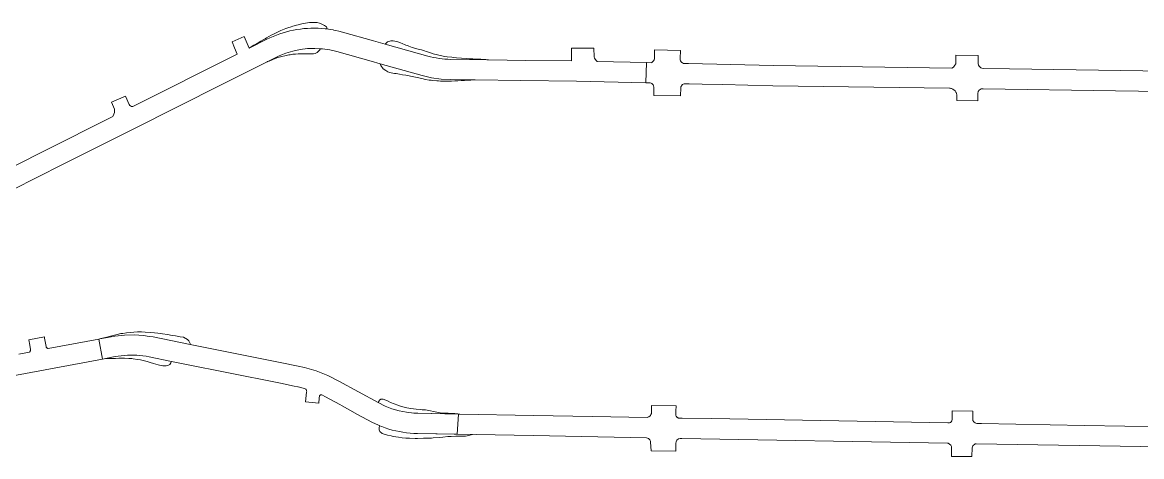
# Model space of a CAD drawing. Header units: inches. Extents: x 704148 to 723432, y 7075344 to 7101810.
# Drawn here: x 717443 to 718133, y 7085974 to 7086242 of the extents above; entities that cross this region are included whole.
import ezdxf

# ---------------------------------------------------------------- set-up
doc = ezdxf.new("R2010")
doc.units = ezdxf.units.IN
doc.header["$MEASUREMENT"] = 0
doc.layers.add('gisdb.gisadmin', color=7, linetype='Continuous', lineweight=9, true_color=0xccf5fc)

msp = doc.modelspace()

# ---------------------------------------------------------------- linework, layer by layer
at = {"layer": 'gisdb.gisadmin'}
for points in [[(717630.7539, 7086239.1888), (717631.1589, 7086237.8624), (717631.1589, 7086237.8535), (717629.8917, 7086238.0096), (717627.7226, 7086238.2031), (717625.5482, 7086238.3236), (717623.3709, 7086238.371), (717621.1933, 7086238.3452), (717619.0179, 7086238.2462), (717616.8469, 7086238.0742), (717614.683, 7086237.8294), (717612.5285, 7086237.5119), (717610.3859, 7086237.1223), (717608.2576, 7086236.6609), (717606.146, 7086236.1282), (717604.0535, 7086235.5249), (717601.9825, 7086234.8516), (717599.9352, 7086234.109), (717597.9141, 7086233.2981), (717595.9213, 7086232.4198), (717593.9592, 7086231.475), (717583.1945, 7086226.0668), (717584.268, 7086226.8156), (717586.0243, 7086227.7749), (717588.6422, 7086229.2466), (717590.3765, 7086230.2496), (717592.1021, 7086231.2701), (717592.9616, 7086231.7868), (717593.8398, 7086232.3179), (717596.7037, 7086233.9535), (717597.676, 7086234.4746), (717599.6506, 7086235.4696), (717600.6523, 7086235.9432), (717602.6834, 7086236.8414), (717604.7495, 7086237.6734), (717605.7899, 7086238.0834), (717606.8397, 7086238.473), (717608.9647, 7086239.1965), (717610.0387, 7086239.5318), (717612.208, 7086240.1509), (717613.3019, 7086240.44), (717615.5065, 7086240.9906), (717616.6173, 7086241.2518), (717617.7348, 7086241.4947), (717620.1927, 7086241.8207), (717621.5266, 7086241.9249), (717623.0644, 7086241.9349), (717625.0042, 7086241.7806), (717626.4241, 7086241.4326), (717627.9448, 7086240.8481), (717629.4934, 7086240.0282)], [(717623.737, 7086222.8208), (717622.7089, 7086222.5565), (717621.7866, 7086222.4627), (717620.0445, 7086222.4378), (717619.2213, 7086222.4976), (717618.3952, 7086222.5459), (717616.7351, 7086222.6002), (717615.0664, 7086222.5974), (717614.2294, 7086222.5744), (717613.391, 7086222.537), (717611.711, 7086222.4185), (717610.8699, 7086222.3373), (717610.0284, 7086222.2415), (717608.3452, 7086222.0056), (717607.5041, 7086221.8655), (717606.6637, 7086221.7106), (717604.9859, 7086221.3562), (717603.314, 7086220.9423), (717601.6511, 7086220.4667), (717600.8261, 7086220.201), (717599.0986, 7086219.5714), (717597.2286, 7086218.8384), (717595.3677, 7086218.0875), (717594.4405, 7086217.7054), (717594.1089, 7086217.5613), (717599.5708, 7086220.3054), (717601.5185, 7086221.2341), (717605.7545, 7086222.9293), (717610.1221, 7086224.2489), (717614.5881, 7086225.1828), (717619.1185, 7086225.7239), (717623.6788, 7086225.8681), (717626.7241, 7086225.7041), (717626.894, 7086225.6889), (717626.8426, 7086225.487), (717626.5234, 7086224.8384), (717625.8176, 7086224.0931), (717624.9798, 7086223.4337)], [(717728.984, 7086219.0071), (717729.7063, 7086218.8231), (717707.3778, 7086219.1249), (717705.5825, 7086219.1784), (717703.79, 7086219.2902), (717702.002, 7086219.4604), (717700.2205, 7086219.6886), (717698.4473, 7086219.9746), (717696.6844, 7086220.3182), (717694.9336, 7086220.7189), (717693.1971, 7086221.1763), (717666.885, 7086228.567), (717668.4348, 7086230.0092), (717670.3666, 7086230.5033), (717671.7995, 7086230.5638), (717672.9828, 7086230.4073), (717674.035, 7086230.1196), (717676.0116, 7086229.4249), (717677.857, 7086228.5992), (717678.7781, 7086228.1805), (717679.7174, 7086227.8265), (717680.6889, 7086227.5874), (717681.6315, 7086227.2453), (717683.5065, 7086226.5244), (717684.4685, 7086226.2515), (717686.3932, 7086225.7078), (717687.3569, 7086225.4408), (717688.3538, 7086225.2921), (717689.3146, 7086225.0147), (717691.2048, 7086224.3481), (717692.1499, 7086224.0148), (717693.0949, 7086223.6815), (717694.8494, 7086223.0645), (717696.5365, 7086222.5231), (717699.1065, 7086221.8156), (717699.9728, 7086221.608), (717702.5973, 7086221.0716), (717703.4798, 7086220.9218), (717705.255, 7086220.6663), (717708.0008, 7086220.3904), (717708.9998, 7086220.3116), (717710.9979, 7086220.1539), (717713.995, 7086219.9174), (717716.9921, 7086219.6826), (717718.9903, 7086219.5378), (717720.9887, 7086219.4059), (717723.9866, 7086219.2322), (717725.9855, 7086219.1325), (717726.9849, 7086219.0875), (717727.9845, 7086219.0457)], [(717706.7449, 7086205.6746), (717704.451, 7086205.6282), (717703.3021, 7086205.6338), (717701.0022, 7086205.7027), (717699.8518, 7086205.7661), (717698.7015, 7086205.8488), (717696.4027, 7086206.0721), (717695.2548, 7086206.2127), (717694.1083, 7086206.3727), (717691.821, 7086206.7505), (717689.5433, 7086207.2055), (717686.5672, 7086207.8374), (717684.6064, 7086208.2525), (717682.6456, 7086208.6675), (717681.6652, 7086208.875), (717679.7012, 7086209.279), (717677.723, 7086209.632), (717675.7448, 7086209.9851), (717673.758, 7086210.3077), (717672.7551, 7086210.4353), (717670.7145, 7086210.8318), (717669.6759, 7086211.0976), (717668.5997, 7086211.4954), (717667.4477, 7086212.1544), (717665.6425, 7086213.2599), (717664.2165, 7086215.2358), (717663.9277, 7086216.4139), (717689.8166, 7086209.1422), (717695.5669, 7086207.7946), (717701.4127, 7086206.9533), (717707.2089, 7086206.6261), (717718.3907, 7086206.4692), (717722.4768, 7086206.4118), (717719.8117, 7086206.32), (717717.8104, 7086206.2357), (717715.8089, 7086206.1385), (717713.8073, 7086206.0349), (717711.8058, 7086205.9313), (717709.8042, 7086205.8277), (717707.8026, 7086205.7242)], [(717492.6044, 7086034.2565), (717490.3509, 7086046.5518), (717491.1402, 7086046.6997), (717498.0938, 7086048.0028), (717500.3879, 7086048.3921), (717506.26, 7086049.0243), (717512.1649, 7086049.1423), (717518.0576, 7086048.7452), (717521.4572, 7086048.2155), (717523.8933, 7086047.836), (717546.6845, 7086043.259), (717602.1243, 7086032.1255), (717613.3941, 7086029.8622), (717617.1388, 7086029.0246), (717624.4798, 7086026.8693), (717631.605, 7086024.0823), (717638.4601, 7086020.685), (717662.6862, 7086007.3323), (717666.9018, 7086005.236), (717671.1509, 7086003.574), (717675.5287, 7086002.2887), (717680.0018, 7086001.3898), (717684.5363, 7086000.8842), (717687.103, 7086000.7742), (717712.1469, 7086000.3162), (717711.3977, 7085987.8278), (717686.8744, 7085988.2762), (717684.629, 7085988.3562), (717682.3877, 7085988.514), (717680.1532, 7085988.7495), (717677.9282, 7085989.0622), (717675.7154, 7085989.4519), (717673.5174, 7085989.9181), (717671.3369, 7085990.4602), (717669.1765, 7085991.0776), (717667.0389, 7085991.7695), (717664.9264, 7085992.5351), (717663.4529, 7085993.1278), (717663.4527, 7085993.1401), (717662.8446, 7085993.3724), (717662.8419, 7085993.3735), (717662.8391, 7085993.3748), (717658.7661, 7085995.2645), (717649.9436, 7086000.0827), (717640.4319, 7086005.3253), (717638.9211, 7086006.158), (717630.128, 7086010.9523), (717630.1046, 7086010.965), (717627.8141, 7086012.0841), (717627.7833, 7086012.0893), (717627.3542, 7086012.1612), (717626.9896, 7086012.0772), (717626.6099, 7086011.8065), (717626.4116, 7086011.4893), (717626.306, 7086010.0539), (717626.1189, 7086006.9971), (717617.9288, 7086007.8864), (717618.5433, 7086013.8714), (717618.5725, 7086014.2262), (717618.5397, 7086014.5806), (717618.4076, 7086015.0149), (717618.2208, 7086015.3591), (717617.9669, 7086015.6672), (717617.6415, 7086015.9263), (717617.6229, 7086015.9411), (717617.2542, 7086016.0389), (717613.2651, 7086017.0972), (717613.1796, 7086017.1199), (717610.9339, 7086017.6067), (717602.3508, 7086019.3304), (717593.0745, 7086021.1933), (717578.5102, 7086024.1181), (717535.29, 7086032.7977), (717521.4321, 7086035.5806), (717519.5394, 7086035.9265), (717517.6358, 7086036.2063), (717515.7235, 7086036.4195), (717513.8051, 7086036.5659), (717511.8826, 7086036.6454), (717509.9586, 7086036.6578), (717508.0353, 7086036.6032), (717506.1151, 7086036.4816), (717504.2003, 7086036.2931), (717502.2932, 7086036.0381), (717500.3962, 7086035.7167)], [(717532.7205, 7086049.2772), (717535.6912, 7086048.8331), (717537.6674, 7086048.5158), (717540.6254, 7086048.008), (717542.593, 7086047.6482), (717545.1531, 7086046.1909), (717545.8542, 7086045.4761), (717546.3801, 7086044.6028), (717546.6607, 7086043.7781), (717546.6845, 7086043.259), (717523.8933, 7086047.836), (717521.4572, 7086048.2155), (717518.0576, 7086048.7452), (717512.1649, 7086049.1423), (717506.26, 7086049.0243), (717500.3879, 7086048.3921), (717498.0938, 7086048.0028), (717491.5764, 7086046.8237), (717493.5183, 7086047.3199), (717495.4569, 7086047.8331), (717498.4106, 7086048.641), (717501.7462, 7086049.4514), (717503.9986, 7086049.8994), (717505.1325, 7086050.0946), (717507.4143, 7086050.4269), (717509.7121, 7086050.6811), (717512.0234, 7086050.8564), (717514.3453, 7086050.9521), (717516.675, 7086050.9678), (717519.0096, 7086050.903), (717522.5147, 7086050.6543), (717524.7866, 7086050.4014), (717526.7811, 7086050.1754), (717529.7597, 7086049.7706)], [(717521.4321, 7086035.5806), (717535.29, 7086032.7977), (717534.906, 7086031.8552), (717534.2786, 7086030.971), (717533.0435, 7086030.2346), (717531.9402, 7086029.9871), (717529.8999, 7086030.1108), (717527.9276, 7086030.4896), (717526.9596, 7086030.7481), (717524.0605, 7086031.5491), (717522.1321, 7086032.1044), (717520.286, 7086032.649), (717517.7512, 7086033.3285), (717516.0367, 7086033.7117), (717514.3046, 7086034.0379), (717511.6777, 7086034.4192), (717510.7953, 7086034.5171), (717509.0219, 7086034.6686), (717506.3441, 7086034.7842), (717504.5499, 7086034.7863), (717502.7509, 7086034.7277), (717500.7089, 7086034.5876), (717494.5526, 7086034.6216), (717500.3962, 7086035.7167), (717502.2932, 7086036.0381), (717504.2003, 7086036.2931), (717506.1151, 7086036.4816), (717508.0353, 7086036.6032), (717509.9586, 7086036.6578), (717511.8826, 7086036.6454), (717513.8051, 7086036.5659), (717515.7235, 7086036.4195), (717517.6358, 7086036.2063), (717519.5394, 7086035.9265)], [(717711.8047, 7086000.4714), (717713.0287, 7086000.3001), (717687.103, 7086000.7742), (717684.5363, 7086000.8842), (717680.0018, 7086001.3898), (717675.5287, 7086002.2887), (717671.1509, 7086003.574), (717666.9018, 7086005.236), (717662.6862, 7086007.3323), (717662.8009, 7086007.8445), (717663.1908, 7086008.4882), (717663.5202, 7086008.9503), (717664.3097, 7086009.4799), (717665.0627, 7086009.552), (717665.7999, 7086009.4002), (717667.264, 7086008.882), (717668.7327, 7086008.1779), (717670.2213, 7086007.5124), (717672.49, 7086006.5874), (717674.7999, 7086005.7515), (717676.3618, 7086005.2446), (717678.7362, 7086004.5623), (717680.3406, 7086004.1693), (717682.7764, 7086003.6797), (717684.4171, 7086003.4208), (717686.0694, 7086003.2208), (717688.8474, 7086003.015), (717689.8464, 7086002.9532), (717691.8446, 7086002.8361), (717692.843, 7086002.7361), (717694.8358, 7086002.3235), (717696.8287, 7086001.9193), (717697.8252, 7086001.7203), (717699.8184, 7086001.3286), (717700.8151, 7086001.1359), (717701.8117, 7086000.9452), (717702.8101, 7086000.8456), (717705.809, 7086000.7568), (717708.8082, 7086000.6873), (717709.808, 7086000.6685)], [(717686.8201, 7085985.3054), (717685.3534, 7085985.2837), (717681.9546, 7085985.3427), (717679.6874, 7085985.4741), (717677.4222, 7085985.6814), (717675.1615, 7085985.9647), (717671.7859, 7085986.5375), (717670.6671, 7085986.7711), (717668.4421, 7085987.3028), (717666.2367, 7085987.9197), (717665.1425, 7085988.2599), (717663.6553, 7085989.561), (717663.256, 7085990.501), (717663.2421, 7085991.9023), (717663.4531, 7085993.119), (717663.4529, 7085993.1278), (717664.9264, 7085992.5351), (717667.0389, 7085991.7695), (717669.1765, 7085991.0776), (717671.3369, 7085990.4602), (717673.5174, 7085989.9181), (717675.7154, 7085989.4519), (717677.9282, 7085989.0622), (717680.1532, 7085988.7495), (717682.3877, 7085988.514), (717684.629, 7085988.3562), (717686.8744, 7085988.2762), (717720.822, 7085987.6551), (717720.5708, 7085987.5986), (717719.9401, 7085987.478), (717718.562, 7085987.1318), (717717.5567, 7085986.854), (717716.5546, 7085986.7451), (717715.5537, 7085986.7081), (717714.5531, 7085986.6844), (717711.5512, 7085986.604), (717710.5505, 7085986.5773), (717707.5483, 7085986.4831), (717705.5461, 7085986.3818), (717702.5408, 7085986.1193), (717700.5371, 7085985.938), (717696.5296, 7085985.56), (717695.5281, 7085985.4887), (717692.5267, 7085985.4412), (717690.5257, 7085985.4015)]]:
    msp.add_lwpolyline(points, close=True, dxfattribs=at)
for points in [[(717408.1087, 7086138.1037), (717456.0381, 7086162.1834), (717499.0151, 7086183.7751), (717499.3033, 7086184.2369), (717499.7536, 7086185.2269), (717500.0252, 7086186.2801), (717500.1098, 7086187.3644), (717499.9989, 7086188.4783), (717498.3084, 7086192.6404), (717506.9233, 7086196.5061), (717509.1347, 7086191.2144), (717509.5916, 7086190.6847), (717509.9659, 7086190.4055), (717510.6038, 7086190.1185), (717511.4166, 7086190.0056), (717575.6607, 7086222.2819), (717574.0962, 7086226.1481), (717572.5585, 7086229.9479), (717580.0594, 7086233.2613), (717583.1945, 7086226.0668), (717593.9592, 7086231.475), (717595.9213, 7086232.4198), (717597.9141, 7086233.2981), (717599.9352, 7086234.109), (717601.9825, 7086234.8516), (717604.0535, 7086235.5249), (717606.146, 7086236.1282), (717608.2576, 7086236.6609), (717610.3859, 7086237.1223), (717612.5285, 7086237.5119), (717614.683, 7086237.8294), (717616.8469, 7086238.0742), (717619.0179, 7086238.2462), (717621.1933, 7086238.3452), (717623.3709, 7086238.371), (717625.5482, 7086238.3236), (717627.7226, 7086238.2031), (717629.8917, 7086238.0096), (717631.1589, 7086237.8535), (717631.924, 7086237.7592), (717633.4119, 7086237.5293), (717634.8823, 7086237.2743), (717635.2819, 7086237.1975), (717636.4718, 7086236.9644), (717638.3701, 7086236.5331), (717640.5728, 7086235.9576), (717659.6712, 7086230.5932), (717666.885, 7086228.567), (717693.1971, 7086221.1763), (717694.9336, 7086220.7189), (717696.6844, 7086220.3182), (717698.4473, 7086219.9746), (717700.2205, 7086219.6886), (717702.002, 7086219.4604), (717703.79, 7086219.2902), (717705.5825, 7086219.1784), (717707.3778, 7086219.1249), (717729.7063, 7086218.8231), (717730.5631, 7086218.8115), (717753.7121, 7086218.4987), (717781.8242, 7086218.1187), (717781.79, 7086226.0664), (717795.6311, 7086225.9567), (717795.72, 7086220.7536), (717796.0828, 7086219.7905), (717796.9255, 7086218.4999), (717797.2777, 7086218.124), (717797.6512, 7086217.7886), (717827.9666, 7086217.0958), (717827.5893, 7086204.6012), (717784.9469, 7086205.5757), (717750.6424, 7086206.0164), (717722.4768, 7086206.4118), (717707.2089, 7086206.6261), (717701.4127, 7086206.9533), (717695.5669, 7086207.7946), (717689.8166, 7086209.1422), (717663.9277, 7086216.4139), (717658.2993, 7086217.9948), (717637.1926, 7086223.9233), (717632.7504, 7086224.9643), (717628.2343, 7086225.6142), (717626.894, 7086225.6889), (717626.7241, 7086225.7041), (717623.6788, 7086225.8681), (717619.1185, 7086225.7239), (717614.5881, 7086225.1828), (717610.1221, 7086224.2489), (717605.7545, 7086222.9293), (717601.5185, 7086221.2341), (717599.5708, 7086220.3054), (717594.1089, 7086217.5613), (717575.3494, 7086208.1366), (717566.156, 7086203.5178), (717511.6224, 7086176.1201), (717469.2939, 7086154.8543), (717451.3997, 7086145.8642), (717438.4009, 7086139.3336)], [(718201.913, 7086198.4153), (718117.0636, 7086199.73), (718035.62, 7086200.9629), (718035.2279, 7086200.9939), (718034.8353, 7086200.9705), (718034.4497, 7086200.8933), (718033.9003, 7086200.6798), (718033.6452, 7086200.5315), (718033.1877, 7086200.1601), (718032.9902, 7086199.9408), (718032.7148, 7086199.5338), (718032.5847, 7086199.269), (718032.4552, 7086198.8976), (718032.4281, 7086198.8932), (718032.4375, 7086198.8673), (718032.3782, 7086198.5119), (718032.31, 7086194.0382), (718032.302, 7086193.512), (718019.2846, 7086193.7099), (718019.3098, 7086195.9624), (718019.3224, 7086197.0895), (718019.2793, 7086197.4778), (718019.2026, 7086197.8609), (718019.0927, 7086198.2359), (718018.9506, 7086198.5998), (718018.7773, 7086198.95), (718018.5741, 7086199.2838), (718018.3426, 7086199.5986), (718018.0846, 7086199.892), (718017.8018, 7086200.1617), (718017.4969, 7086200.4059), (718017.1718, 7086200.6225), (718016.8289, 7086200.81), (718016.4711, 7086200.9669), (718016.1009, 7086201.0919), (718015.7213, 7086201.1843), (718015.335, 7086201.2432), (718014.8957, 7086201.2689), (717905.8277, 7086202.8131), (717875.1909, 7086203.5133), (717862.4469, 7086203.8045), (717854.3467, 7086203.9896), (717851.173, 7086204.0622), (717850.6921, 7086203.8616), (717850.2534, 7086203.5805), (717850.054, 7086203.4124), (717849.554, 7086202.8134), (717849.3145, 7086202.3506), (717849.226, 7086202.1053), (717849.1164, 7086201.6111), (717848.9956, 7086196.6061), (717832.5531, 7086196.8794), (717832.4878, 7086202.0595), (717832.3903, 7086202.7081), (717832.3482, 7086202.8483), (717832.1241, 7086203.3344), (717831.8056, 7086203.7645), (717831.406, 7086204.1206), (717830.9422, 7086204.3878), (717830.3386, 7086204.5383), (717829.2843, 7086204.5624), (717828.4111, 7086204.5824), (717827.5893, 7086204.6012), (717827.9666, 7086217.0958), (717830.8691, 7086217.0295), (717831.3589, 7086217.2491), (717831.8032, 7086217.5504), (717832.3551, 7086218.1351), (717832.7369, 7086218.8426), (717832.8835, 7086219.359), (717832.9376, 7086220.0167), (717832.967, 7086224.933), (717848.9899, 7086224.6181), (717848.8768, 7086219.6182), (717848.8782, 7086218.8827), (717849.0699, 7086218.1727), (717849.4389, 7086217.5364), (717849.7713, 7086217.1749), (717850.1615, 7086216.8767), (717850.8078, 7086216.5738), (717851.8767, 7086216.5494), (717853.9766, 7086216.5014), (717906.1133, 7086215.3099), (718016.2577, 7086213.7509), (718017.2168, 7086214.3243), (718018.2043, 7086215.4356), (718018.6611, 7086216.4554), (718018.73, 7086216.7159), (718018.8016, 7086221.7162), (718032.4708, 7086221.5318), (718032.4326, 7086216.494), (718032.6364, 7086215.6275), (718033.0576, 7086214.8434), (718034.1586, 7086213.8603), (718034.7004, 7086213.6161), (718035.922, 7086213.4363), (718051.7381, 7086213.2263), (718202.463, 7086210.9787)], [(717441.1722, 7086037.3357), (717447.681, 7086038.5555), (717447.7699, 7086038.6436), (717447.8913, 7086038.7868), (717447.9971, 7086038.9419), (717448.0584, 7086039.051), (717448.1358, 7086039.2221), (717448.1773, 7086039.3402), (717448.224, 7086039.522), (717448.2445, 7086039.6455), (717448.259, 7086039.8327), (717448.2545, 7086040.0208), (717448.2479, 7086040.0827), (717447.8368, 7086042.834), (717447.3387, 7086046.1669), (717456.8853, 7086047.8995), (717457.0276, 7086047.1243), (717457.9659, 7086042.0123), (717458.052, 7086041.6427), (717458.0555, 7086041.6418), (717458.1676, 7086041.413), (717458.3177, 7086041.2071), (717458.5013, 7086041.0303), (717458.7128, 7086040.8882), (717458.9457, 7086040.7849), (717459.0681, 7086040.7489), (717459.2257, 7086040.7189), (717490.3509, 7086046.5518), (717492.6044, 7086034.2565), (717427.3589, 7086022.0295)], [(718196.1809, 7085979.2034), (718031.3068, 7085981.9777), (718030.6252, 7085981.8696), (718029.1717, 7085980.7938), (718028.7377, 7085979.4959), (718028.6802, 7085974.0339), (718016.1473, 7085974.1832), (718016.0364, 7085980.2576), (718015.6613, 7085981.1127), (718013.9515, 7085982.2579), (718013.9142, 7085982.2957), (718013.6514, 7085982.3006), (717849.9236, 7085985.2229), (717848.728, 7085985.3165), (717847.7799, 7085985.0523), (717846.6656, 7085984.0981), (717846.2585, 7085983.202), (717846.1733, 7085982.3431), (717846.1213, 7085977.3823), (717830.9169, 7085977.6149), (717830.5259, 7085982.8795), (717830.4631, 7085983.5852), (717830.1012, 7085984.4554), (717829.2693, 7085985.2848), (717828.0876, 7085985.6939), (717758.247, 7085986.9708), (717711.3977, 7085987.8278), (717712.1469, 7086000.3162), (717713.0287, 7086000.3001), (717758.4847, 7085999.4688), (717794.661, 7085998.8073), (717828.535, 7085998.1878), (717828.9384, 7085998.3537), (717829.197, 7085998.4868), (717829.446, 7085998.6372), (717829.6841, 7085998.8042), (717830.0187, 7085999.0841), (717830.417, 7085999.5076), (717830.5936, 7085999.7387), (717830.8281, 7086000.1066), (717830.963, 7086000.3642), (717831.08, 7086000.6305), (717831.1943, 7086005.6516), (717846.2307, 7086005.3674), (717846.1721, 7086002.0268), (717846.1429, 7086000.3644), (717846.1098, 7085999.9852), (717846.1311, 7085999.6813), (717846.2168, 7085999.3104), (717846.3309, 7085999.0279), (717846.4024, 7085998.8933), (717846.5268, 7085998.7016), (717846.6706, 7085998.5239), (717846.7764, 7085998.4142), (717846.9488, 7085998.2642), (717847.136, 7085998.1329), (717847.2679, 7085998.0566), (717847.4049, 7085997.9897), (717847.475, 7085997.9599), (717847.6182, 7085997.9076), (717847.8389, 7085997.8483), (717848.1406, 7085997.8056), (717848.3691, 7085997.8013), (717848.5212, 7085997.8118), (717848.5968, 7085997.821), (717850.0186, 7085997.795), (717868.3944, 7085997.4589), (718013.875, 7085994.7986), (718014.0727, 7085994.7826), (718014.6635, 7085994.8384), (718014.8547, 7085994.8911), (718015.3907, 7085995.1455), (718015.8427, 7085995.5301), (718015.9691, 7085995.6829), (718016.0817, 7085995.8461), (718016.2623, 7085996.1988), (718016.3288, 7085996.3856), (718016.4119, 7085996.773), (718016.4278, 7085996.9707), (718016.4231, 7085997.2332), (718016.504, 7086002.2479), (718029.1449, 7086002.0603), (718029.1225, 7085996.9823), (718029.1328, 7085996.9802), (718029.2982, 7085996.3073), (718029.3748, 7085996.1242), (718029.5647, 7085995.7761), (718030.0052, 7085995.2412), (718030.5608, 7085994.8269), (718031.1042, 7085994.5863), (718031.587, 7085994.4747), (718032.4016, 7085994.4598), (718033.3244, 7085994.4429), (718034.5002, 7085994.4214), (718098.1251, 7085993.2579), (718197.4081, 7085991.6855)]]:
    msp.add_lwpolyline(points, dxfattribs=at)

doc.saveas('drawing.dxf')
